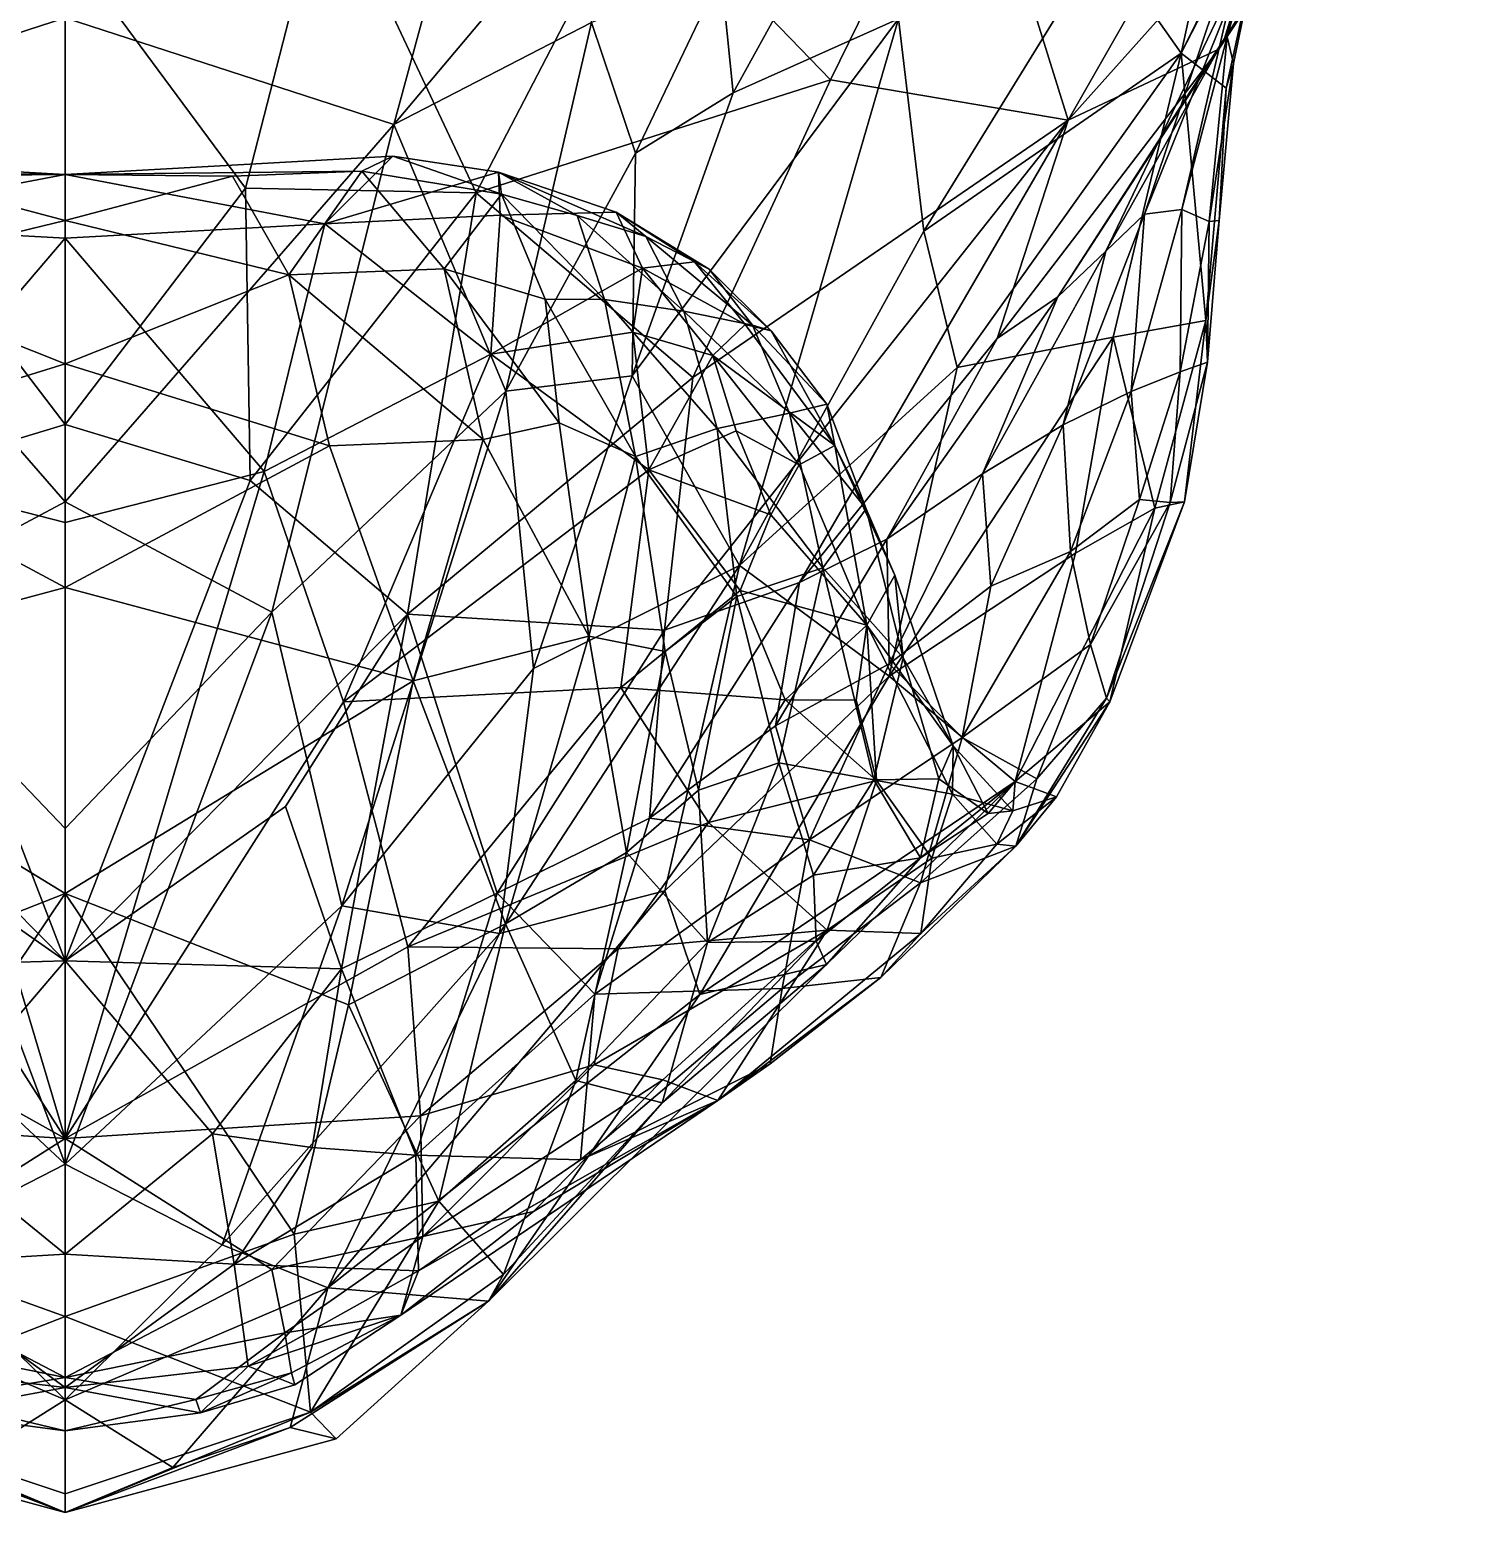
# Model space of a CAD drawing. Extents: x -0.0134 to 0.0134, y -0.0208 to 0.0481.
# Drawn here: x -0.000081 to 0.003216, y -0.020811 to -0.017403 of the extents above; entities that cross this region are included whole.
import ezdxf

# ---------------------------------------------------------------- set-up
doc = ezdxf.new("R2010")
doc.units = 0
doc.layers.add('GOLDFISH$LWO', color=1, linetype='CONTINUOUS')

msp = doc.modelspace()

# ---------------------------------------------------------------- linework, layer by layer
at = {"layer": 'GOLDFISH$LWO'}
for points in [[(0.002807, -0.0163508, 0.0009624), (0.0025653, -0.0174572, 0.0004306), (0.0032159, -0.0161401, -0.0002852)], [(0.0032159, -0.0161401, -0.0002852), (0.0025653, -0.0174572, 0.0004306), (0.0027744, -0.0170515, -0.0003321)], [(0.002807, -0.0163508, 0.0009624), (0.0023845, -0.0171998, 0.0013777), (0.0025653, -0.0174572, 0.0004306)], [(0.0028535, -0.0166521, -0.0031301), (0.0023053, -0.0176112, -0.0024529), (0.0020759, -0.0168741, -0.0034438)], [(0.0028535, -0.0166521, -0.0031301), (0.0030676, -0.0167588, -0.0025026), (0.0023053, -0.0176112, -0.0024529)], [(-0.0010128, -0.0166719, 0.0046871), (-0.0007559, -0.0176217, 0.0041325), (0, -0.0173766, 0.0045446)], [(0.0007559, -0.0176217, 0.0041325), (0.0010128, -0.0166719, 0.0046871), (0, -0.0173766, 0.0045446)], [(0.0012156, -0.0170749, 0.0043389), (0.0010128, -0.0166719, 0.0046871), (0.0007559, -0.0176217, 0.0041325)], [(0.0026518, -0.0174486, -0.0021624), (0.0023053, -0.0176112, -0.0024529), (0.0030676, -0.0167588, -0.0025026)], [(0.0030676, -0.0167588, -0.0025026), (0.0030117, -0.0169036, -0.0020481), (0.0026518, -0.0174486, -0.0021624)], [(0.0020759, -0.0168741, -0.0034438), (0.0017594, -0.0175184, -0.0029381), (0.0013174, -0.0170611, -0.0036249)], [(0.0020759, -0.0168741, -0.0034438), (0.0023053, -0.0176112, -0.0024529), (0.0017594, -0.0175184, -0.0029381)], [(0.0026647, -0.0174234, -0.00185), (0.0026518, -0.0174486, -0.0021624), (0.0030117, -0.0169036, -0.0020481)], [(0.0030117, -0.0169036, -0.0020481), (0.0027336, -0.0171996, -0.0015797), (0.0026647, -0.0174234, -0.00185)], [(0.0015353, -0.0175488, 0.0034166), (0.0018603, -0.0169594, 0.0036983), (0.0015075, -0.0172754, 0.0038462)], [(0.0018603, -0.0169594, 0.0036983), (0.0015353, -0.0175488, 0.0034166), (0.0019152, -0.0173788, 0.0026009)], [(0.0027475, -0.0170343, -0.0010479), (0.0024808, -0.0178277, -0.0013298), (0.0027336, -0.0171996, -0.0015797)], [(0.0027475, -0.0170343, -0.0010479), (0.0025668, -0.0178169, -0.0010481), (0.0024808, -0.0178277, -0.0013298)], [(0.002671, -0.0174199, -0.0006968), (0.0025668, -0.0178169, -0.0010481), (0.0027475, -0.0170343, -0.0010479)], [(0.0027744, -0.0170515, -0.0003321), (0.002671, -0.0174199, -0.0006968), (0.0027475, -0.0170343, -0.0010479)], [(0, -0.0172071, -0.0038221), (-0.0004147, -0.0177678, -0.0031751), (-0.0006, -0.0170451, -0.0038955)], [(0.0004147, -0.0177678, -0.0031751), (0, -0.0172071, -0.0038221), (0.0006, -0.0170451, -0.0038955)], [(0.0006, -0.0170451, -0.0038955), (0.0009445, -0.0177782, -0.0029559), (0.0004147, -0.0177678, -0.0031751)], [(0.0013174, -0.0170611, -0.0036249), (0.0009445, -0.0177782, -0.0029559), (0.0006, -0.0170451, -0.0038955)], [(0.0013174, -0.0170611, -0.0036249), (0.0017594, -0.0175184, -0.0029381), (0.0009445, -0.0177782, -0.0029559)], [(0.0025653, -0.0174572, 0.0004306), (0.0026684, -0.0175376, -0.0000951), (0.0027744, -0.0170515, -0.0003321)], [(0.0027744, -0.0170515, -0.0003321), (0.0026684, -0.0175376, -0.0000951), (0.0026856, -0.0174809, -0.0003716)], [(0.0027744, -0.0170515, -0.0003321), (0.0026856, -0.0174809, -0.0003716), (0.002671, -0.0174199, -0.0006968)], [(0.0012102, -0.017387, 0.0040014), (0.0012156, -0.0170749, 0.0043389), (0.0007559, -0.0176217, 0.0041325)], [(-0.0004147, -0.0177678, -0.0031751), (0, -0.0172071, -0.0038221), (0, -0.0183112, -0.0026801)], [(0, -0.0172071, -0.0038221), (0.0004147, -0.0177678, -0.0031751), (0, -0.0183112, -0.0026801)], [(0.0019737, -0.0178663, 0.00154), (0.0023845, -0.0171998, 0.0013777), (0.0019152, -0.0173788, 0.0026009)], [(0.0025653, -0.0174572, 0.0004306), (0.0023845, -0.0171998, 0.0013777), (0.0019737, -0.0178663, 0.00154)], [(0.0027336, -0.0171996, -0.0015797), (0.0024808, -0.0178277, -0.0013298), (0.0023922, -0.0179125, -0.0015546)], [(0.0027336, -0.0171996, -0.0015797), (0.0023922, -0.0179125, -0.0015546), (0.0026647, -0.0174234, -0.00185)], [(0.0015075, -0.0172754, 0.0038462), (0.0012102, -0.017387, 0.0040014), (0.001311, -0.0176873, 0.0036359)], [(0.0015353, -0.0175488, 0.0034166), (0.0015075, -0.0172754, 0.0038462), (0.001311, -0.0176873, 0.0036359)], [(-0.0007559, -0.0176217, 0.0041325), (0, -0.0184889, 0.00384), (0, -0.0173766, 0.0045446)], [(0, -0.0184889, 0.00384), (0.0007559, -0.0176217, 0.0041325), (0, -0.0173766, 0.0045446)], [(0.0012102, -0.017387, 0.0040014), (0.0007559, -0.0176217, 0.0041325), (0.0010126, -0.0182343, 0.0035109)], [(0.0010126, -0.0182343, 0.0035109), (0.001311, -0.0176873, 0.0036359), (0.0012102, -0.017387, 0.0040014)], [(0.0019152, -0.0173788, 0.0026009), (0.0015353, -0.0175488, 0.0034166), (0.001303, -0.0181988, 0.0029516)], [(0.0015497, -0.0186353, 0.0019036), (0.0019152, -0.0173788, 0.0026009), (0.001303, -0.0181988, 0.0029516)], [(0.0019737, -0.0178663, 0.00154), (0.0019152, -0.0173788, 0.0026009), (0.0015497, -0.0186353, 0.0019036)], [(0.0026647, -0.0174234, -0.00185), (0.0023922, -0.0179125, -0.0015546), (0.0022816, -0.0180172, -0.0017278)], [(0.0026647, -0.0174234, -0.00185), (0.0022816, -0.0180172, -0.0017278), (0.0026518, -0.0174486, -0.0021624)], [(0.002671, -0.0174199, -0.0006968), (0.0026296, -0.017844, -0.0007371), (0.0025668, -0.0178169, -0.0010481)], [(0.0026856, -0.0174809, -0.0003716), (0.0026296, -0.017844, -0.0007371), (0.002671, -0.0174199, -0.0006968)], [(0.0020499, -0.0181797, 0.0010619), (0.0025653, -0.0174572, 0.0004306), (0.0019737, -0.0178663, 0.00154)], [(0.0024085, -0.0181105, 0.0002666), (0.0025653, -0.0174572, 0.0004306), (0.0020499, -0.0181797, 0.0010619)], [(0.0026518, -0.0174486, -0.0021624), (0.0022816, -0.0180172, -0.0017278), (0.0021424, -0.0181135, -0.0018687)], [(0.0026518, -0.0174486, -0.0021624), (0.0021424, -0.0181135, -0.0018687), (0.0023053, -0.0176112, -0.0024529)], [(0.0026214, -0.0180717, -0.0003647), (0.0025653, -0.0174572, 0.0004306), (0.0024085, -0.0181105, 0.0002666)], [(0.0025653, -0.0174572, 0.0004306), (0.0026214, -0.0180717, -0.0003647), (0.0026684, -0.0175376, -0.0000951)], [(0.0026856, -0.0174809, -0.0003716), (0.0026524, -0.0178424, -0.0004414), (0.0026296, -0.017844, -0.0007371)], [(0.0026684, -0.0175376, -0.0000951), (0.0026524, -0.0178424, -0.0004414), (0.0026856, -0.0174809, -0.0003716)], [(0.0017594, -0.0175184, -0.0029381), (0.0014431, -0.0182028, -0.0023151), (0.0009445, -0.0177782, -0.0029559)], [(0.001303, -0.0181988, 0.0029516), (0.0015353, -0.0175488, 0.0034166), (0.001311, -0.0176873, 0.0036359)], [(0.0017594, -0.0175184, -0.0029381), (0.0023053, -0.0176112, -0.0024529), (0.0014431, -0.0182028, -0.0023151)], [(0.0026684, -0.0175376, -0.0000951), (0.0026214, -0.0180717, -0.0003647), (0.0026524, -0.0178424, -0.0004414)], [(0.0023053, -0.0176112, -0.0024529), (0.0013774, -0.0187837, -0.0016398), (0.0014431, -0.0182028, -0.0023151)], [(0.0023053, -0.0176112, -0.0024529), (0.0016878, -0.0186737, -0.0015678), (0.0013774, -0.0187837, -0.0016398)], [(0.0021424, -0.0181135, -0.0018687), (0.0016878, -0.0186737, -0.0015678), (0.0023053, -0.0176112, -0.0024529)], [(-0.0007559, -0.0176217, 0.0041325), (-0.0004753, -0.0187419, 0.0034899), (0, -0.0184889, 0.00384)], [(0.0004753, -0.0187419, 0.0034899), (0.0007559, -0.0176217, 0.0041325), (0, -0.0184889, 0.00384)], [(0.0010126, -0.0182343, 0.0035109), (0.0007559, -0.0176217, 0.0041325), (0.0004753, -0.0187419, 0.0034899)], [(-0.0006817, -0.0177284, 0.0000867), (-0.0007529, -0.0176939, -0.0003979), (0, -0.0177361, -0.0003728)], [(-0.0007529, -0.0176939, -0.0003979), (-0.0005971, -0.0178496, -0.0007515), (0, -0.0177361, -0.0003728)], [(0.0007529, -0.0176939, -0.0003979), (0.0006817, -0.0177284, 0.0000867), (0, -0.0177361, -0.0003728)], [(0.0005971, -0.0178496, -0.0007515), (0.0007529, -0.0176939, -0.0003979), (0, -0.0177361, -0.0003728)], [(0.0005971, -0.0178496, -0.0007515), (0.000996, -0.0177307, -0.0004476), (0.0007529, -0.0176939, -0.0003979)], [(0.0010029, -0.0177817, 0.000094), (0.0006817, -0.0177284, 0.0000867), (0.0007529, -0.0176939, -0.0003979)], [(0.0007529, -0.0176939, -0.0003979), (0.000996, -0.0177307, -0.0004476), (0.0010029, -0.0177817, 0.000094)], [(0.001303, -0.0181988, 0.0029516), (0.001311, -0.0176873, 0.0036359), (0.0010126, -0.0182343, 0.0035109)], [(-0.0006817, -0.0177284, 0.0000867), (0, -0.0177361, -0.0003728), (-0.0003845, -0.0177405, 0.000126)], [(0, -0.0177361, -0.0003728), (-0.0005971, -0.0178496, -0.0007515), (0, -0.0178823, -0.0007344)], [(-0.0005143, -0.017967, 0.0006266), (-0.0003845, -0.0177405, 0.000126), (0, -0.0178423, 0.0001904)], [(-0.0003845, -0.0177405, 0.000126), (0, -0.0177361, -0.0003728), (0, -0.0178423, 0.0001904)], [(0, -0.0177361, -0.0003728), (0.0006817, -0.0177284, 0.0000867), (0.0003845, -0.0177405, 0.000126)], [(0, -0.0177361, -0.0003728), (0.0003845, -0.0177405, 0.000126), (0, -0.0178423, 0.0001904)], [(0.0005971, -0.0178496, -0.0007515), (0, -0.0177361, -0.0003728), (0, -0.0178823, -0.0007344)], [(0.0003845, -0.0177405, 0.000126), (0.0005143, -0.017967, 0.0006266), (0, -0.0178423, 0.0001904)], [(0.0006817, -0.0177284, 0.0000867), (0.0005143, -0.017967, 0.0006266), (0.0003845, -0.0177405, 0.000126)], [(0.0006817, -0.0177284, 0.0000867), (0.000871, -0.0179535, 0.0005998), (0.0005143, -0.017967, 0.0006266)], [(0.0009999, -0.0178296, -0.0007917), (0.000996, -0.0177307, -0.0004476), (0.0005971, -0.0178496, -0.0007515)], [(0.0006817, -0.0177284, 0.0000867), (0.0010029, -0.0177817, 0.000094), (0.000871, -0.0179535, 0.0005998)], [(0.000996, -0.0177307, -0.0004476), (0.0011766, -0.0178304, 0.0000279), (0.0010029, -0.0177817, 0.000094)], [(0.0012668, -0.0178232, -0.0005766), (0.0013349, -0.0178792, -0.0001985), (0.000996, -0.0177307, -0.0004476)], [(0.000996, -0.0177307, -0.0004476), (0.0013349, -0.0178792, -0.0001985), (0.0011766, -0.0178304, 0.0000279)], [(0.0009999, -0.0178296, -0.0007917), (0.0012668, -0.0178232, -0.0005766), (0.000996, -0.0177307, -0.0004476)], [(0, -0.0183112, -0.0026801), (-0.0004251, -0.0184399, -0.0025059), (-0.0004147, -0.0177678, -0.0031751)], [(0.0004251, -0.0184399, -0.0025059), (0, -0.0183112, -0.0026801), (0.0004147, -0.0177678, -0.0031751)], [(0.0004147, -0.0177678, -0.0031751), (0.0009445, -0.0177782, -0.0029559), (0.0004251, -0.0184399, -0.0025059)], [(0.0007873, -0.0187469, -0.0020396), (0.0004251, -0.0184399, -0.0025059), (0.0009445, -0.0177782, -0.0029559)], [(0.0009445, -0.0177782, -0.0029559), (0.0014431, -0.0182028, -0.0023151), (0.0007873, -0.0187469, -0.0020396)], [(0.0011036, -0.0180226, 0.000611), (0.000871, -0.0179535, 0.0005998), (0.0010029, -0.0177817, 0.000094)], [(0.0011766, -0.0178304, 0.0000279), (0.0012395, -0.0180235, 0.000461), (0.0010029, -0.0177817, 0.000094)], [(0.0010029, -0.0177817, 0.000094), (0.0012395, -0.0180235, 0.000461), (0.0011036, -0.0180226, 0.000611)], [(0.0025668, -0.0178169, -0.0010481), (0.0025627, -0.0181898, -0.0010658), (0.0024501, -0.0182351, -0.0012946)], [(0.0025668, -0.0178169, -0.0010481), (0.0024501, -0.0182351, -0.0012946), (0.0024808, -0.0178277, -0.0013298)], [(0.0026296, -0.017844, -0.0007371), (0.0025627, -0.0181898, -0.0010658), (0.0025668, -0.0178169, -0.0010481)], [(-0.0005971, -0.0178496, -0.0007515), (-0.0004578, -0.0184191, -0.0006861), (0, -0.0178823, -0.0007344)], [(-0.0005143, -0.017967, 0.0006266), (0, -0.0178423, 0.0001904), (0, -0.0181711, 0.0007752)], [(0, -0.0178423, 0.0001904), (0.0005143, -0.017967, 0.0006266), (0, -0.0181711, 0.0007752)], [(0.0004578, -0.0184191, -0.0006861), (0.0005971, -0.0178496, -0.0007515), (0, -0.0178823, -0.0007344)], [(0.0004578, -0.0184191, -0.0006861), (0.0009785, -0.0181496, -0.0008202), (0.0005971, -0.0178496, -0.0007515)], [(0.0009999, -0.0178296, -0.0007917), (0.0005971, -0.0178496, -0.0007515), (0.0009785, -0.0181496, -0.0008202)], [(0.0009785, -0.0181496, -0.0008202), (0.0013272, -0.0179515, -0.000814), (0.0009999, -0.0178296, -0.0007917)], [(0.0013272, -0.0179515, -0.000814), (0.0012668, -0.0178232, -0.0005766), (0.0009999, -0.0178296, -0.0007917)], [(0.0013349, -0.0178792, -0.0001985), (0.0014222, -0.0180501, 0.0001807), (0.0011766, -0.0178304, 0.0000279)], [(0.0011766, -0.0178304, 0.0000279), (0.0014222, -0.0180501, 0.0001807), (0.0012395, -0.0180235, 0.000461)], [(0.0014469, -0.0179369, -0.0006678), (0.0014805, -0.017954, -0.0004362), (0.0012668, -0.0178232, -0.0005766)], [(0.0012668, -0.0178232, -0.0005766), (0.0014805, -0.017954, -0.0004362), (0.0013349, -0.0178792, -0.0001985)], [(0.0014469, -0.0179369, -0.0006678), (0.0012668, -0.0178232, -0.0005766), (0.0013272, -0.0179515, -0.000814)], [(0.0024808, -0.0178277, -0.0013298), (0.0022941, -0.0183117, -0.0014609), (0.0023922, -0.0179125, -0.0015546)], [(0.0024808, -0.0178277, -0.0013298), (0.0024501, -0.0182351, -0.0012946), (0.0022941, -0.0183117, -0.0014609)], [(0.0026296, -0.017844, -0.0007371), (0.0026255, -0.0181677, -0.0007856), (0.0025627, -0.0181898, -0.0010658)], [(0.0026524, -0.0178424, -0.0004414), (0.0026214, -0.0180717, -0.0003647), (0.0026255, -0.0181677, -0.0007856)], [(0.0026524, -0.0178424, -0.0004414), (0.0026255, -0.0181677, -0.0007856), (0.0026296, -0.017844, -0.0007371)], [(0, -0.0178823, -0.0007344), (-0.0004578, -0.0184191, -0.0006861), (0, -0.0185358, -0.0005986)], [(0.0004578, -0.0184191, -0.0006861), (0, -0.0178823, -0.0007344), (0, -0.0185358, -0.0005986)], [(0.0014805, -0.017954, -0.0004362), (0.0015796, -0.0180829, -0.0002139), (0.0013349, -0.0178792, -0.0001985)], [(0.0013349, -0.0178792, -0.0001985), (0.0015796, -0.0180829, -0.0002139), (0.0014222, -0.0180501, 0.0001807)], [(0.0020499, -0.0181797, 0.0010619), (0.0019737, -0.0178663, 0.00154), (0.0015497, -0.0186353, 0.0019036)], [(0.0023922, -0.0179125, -0.0015546), (0.0022941, -0.0183117, -0.0014609), (0.0021085, -0.0184243, -0.0015404)], [(0.0023922, -0.0179125, -0.0015546), (0.0021085, -0.0184243, -0.0015404), (0.0022816, -0.0180172, -0.0017278)], [(0.000871, -0.0179535, 0.0005998), (0.0009606, -0.0183452, 0.0009696), (0.0005143, -0.017967, 0.0006266)], [(0.0011036, -0.0180226, 0.000611), (0.0011355, -0.0183069, 0.0008967), (0.000871, -0.0179535, 0.0005998)], [(0.000871, -0.0179535, 0.0005998), (0.0011355, -0.0183069, 0.0008967), (0.0009606, -0.0183452, 0.0009696)], [(0.0013052, -0.0180987, -0.0008497), (0.0013272, -0.0179515, -0.000814), (0.0009785, -0.0181496, -0.0008202)], [(0.001489, -0.0181523, -0.0008291), (0.0013272, -0.0179515, -0.000814), (0.0013052, -0.0180987, -0.0008497)], [(0.0013272, -0.0179515, -0.000814), (0.0015628, -0.0180813, -0.0007849), (0.0014469, -0.0179369, -0.0006678)], [(0.001489, -0.0181523, -0.0008291), (0.0015628, -0.0180813, -0.0007849), (0.0013272, -0.0179515, -0.000814)], [(0.0015628, -0.0180813, -0.0007849), (0.0016231, -0.0180956, -0.0006126), (0.0014469, -0.0179369, -0.0006678)], [(0.0014469, -0.0179369, -0.0006678), (0.0016231, -0.0180956, -0.0006126), (0.0014805, -0.017954, -0.0004362)], [(0.0014805, -0.017954, -0.0004362), (0.0016231, -0.0180956, -0.0006126), (0.0015796, -0.0180829, -0.0002139)], [(-0.000608, -0.0183597, 0.0010361), (-0.0005143, -0.017967, 0.0006266), (0, -0.0181711, 0.0007752)], [(0.0005143, -0.017967, 0.0006266), (0.000608, -0.0183597, 0.0010361), (0, -0.0181711, 0.0007752)], [(0.0005143, -0.017967, 0.0006266), (0.0009606, -0.0183452, 0.0009696), (0.000608, -0.0183597, 0.0010361)], [(0.0012395, -0.0180235, 0.000461), (0.0013112, -0.0183847, 0.0007865), (0.0011036, -0.0180226, 0.000611)], [(0.0011036, -0.0180226, 0.000611), (0.0013112, -0.0183847, 0.0007865), (0.0011355, -0.0183069, 0.0008967)], [(0.0014222, -0.0180501, 0.0001807), (0.0014987, -0.01832, 0.000425), (0.0012395, -0.0180235, 0.000461)], [(0.0012395, -0.0180235, 0.000461), (0.0014987, -0.01832, 0.000425), (0.0013112, -0.0183847, 0.0007865)], [(0.0022816, -0.0180172, -0.0017278), (0.0021085, -0.0184243, -0.0015404), (0.0018884, -0.0185745, -0.001544)], [(0.0022816, -0.0180172, -0.0017278), (0.0018884, -0.0185745, -0.001544), (0.0021424, -0.0181135, -0.0018687)], [(0.0015796, -0.0180829, -0.0002139), (0.0016649, -0.0182849, -0.0000434), (0.0014222, -0.0180501, 0.0001807)], [(0.0014222, -0.0180501, 0.0001807), (0.0016649, -0.0182849, -0.0000434), (0.0014987, -0.01832, 0.000425)], [(0.0017694, -0.0183588, -0.0007429), (0.0015628, -0.0180813, -0.0007849), (0.001489, -0.0181523, -0.0008291)], [(0.0015628, -0.0180813, -0.0007849), (0.0017694, -0.0183588, -0.0007429), (0.0016231, -0.0180956, -0.0006126)], [(0.0016231, -0.0180956, -0.0006126), (0.0017506, -0.0182643, -0.0004632), (0.0015796, -0.0180829, -0.0002139)], [(0.0015796, -0.0180829, -0.0002139), (0.0017506, -0.0182643, -0.0004632), (0.0016649, -0.0182849, -0.0000434)], [(0.0025048, -0.018503, -0.0003789), (0.0026214, -0.0180717, -0.0003647), (0.0024085, -0.0181105, 0.0002666)], [(0.0025726, -0.018489, -0.0007301), (0.0026214, -0.0180717, -0.0003647), (0.0025048, -0.018503, -0.0003789)], [(0.0026214, -0.0180717, -0.0003647), (0.0025726, -0.018489, -0.0007301), (0.0026255, -0.0181677, -0.0007856)], [(0.0013418, -0.0184153, -0.0007086), (0.0013052, -0.0180987, -0.0008497), (0.0009785, -0.0181496, -0.0008202)], [(0.0013418, -0.0184153, -0.0007086), (0.001489, -0.0181523, -0.0008291), (0.0013052, -0.0180987, -0.0008497)], [(0.0016231, -0.0180956, -0.0006126), (0.0017694, -0.0183588, -0.0007429), (0.0017506, -0.0182643, -0.0004632)], [(0.0021424, -0.0181135, -0.0018687), (0.0018884, -0.0185745, -0.001544), (0.0016878, -0.0186737, -0.0015678)], [(0.0023226, -0.0186065, 0.0000212), (0.0024085, -0.0181105, 0.0002666), (0.0018941, -0.0188891, 0.0007543)], [(0.0018941, -0.0188891, 0.0007543), (0.0024085, -0.0181105, 0.0002666), (0.0020499, -0.0181797, 0.0010619)], [(0.0025048, -0.018503, -0.0003789), (0.0024085, -0.0181105, 0.0002666), (0.0023226, -0.0186065, 0.0000212)], [(0.0009785, -0.0181496, -0.0008202), (0.0004578, -0.0184191, -0.0006861), (0.0006401, -0.0189481, -0.0004198)], [(0.0006401, -0.0189481, -0.0004198), (0.0013418, -0.0184153, -0.0007086), (0.0009785, -0.0181496, -0.0008202)], [(0.0015421, -0.0183254, -0.0007822), (0.001489, -0.0181523, -0.0008291), (0.0013418, -0.0184153, -0.0007086)], [(0.0016872, -0.0184038, -0.0007932), (0.0017694, -0.0183588, -0.0007429), (0.001489, -0.0181523, -0.0008291)], [(0.0016872, -0.0184038, -0.0007932), (0.001489, -0.0181523, -0.0008291), (0.0015421, -0.0183254, -0.0007822)], [(-0.000608, -0.0183597, 0.0010361), (0, -0.0181711, 0.0007752), (0, -0.0186852, 0.0011986)], [(0, -0.0181711, 0.0007752), (0.000608, -0.0183597, 0.0010361), (0, -0.0186852, 0.0011986)], [(0.0018941, -0.0188891, 0.0007543), (0.0020499, -0.0181797, 0.0010619), (0.0015497, -0.0186353, 0.0019036)], [(0.0025627, -0.0181898, -0.0010658), (0.002469, -0.0184835, -0.001218), (0.0024501, -0.0182351, -0.0012946)], [(0.0025627, -0.0181898, -0.0010658), (0.00254, -0.0184903, -0.0010034), (0.002469, -0.0184835, -0.001218)], [(0.0026255, -0.0181677, -0.0007856), (0.0025726, -0.018489, -0.0007301), (0.00254, -0.0184903, -0.0010034)], [(0.0026255, -0.0181677, -0.0007856), (0.00254, -0.0184903, -0.0010034), (0.0025627, -0.0181898, -0.0010658)], [(0.0014431, -0.0182028, -0.0023151), (0.0013774, -0.0187837, -0.0016398), (0.0007873, -0.0187469, -0.0020396)], [(0.001303, -0.0181988, 0.0029516), (0.0010126, -0.0182343, 0.0035109), (0.0010769, -0.0188713, 0.0027177)], [(0.0010769, -0.0188713, 0.0027177), (0.0015497, -0.0186353, 0.0019036), (0.001303, -0.0181988, 0.0029516)], [(0.0010126, -0.0182343, 0.0035109), (0.0004753, -0.0187419, 0.0034899), (0.000636, -0.0194173, 0.002703)], [(0.000636, -0.0194173, 0.002703), (0.0010769, -0.0188713, 0.0027177), (0.0010126, -0.0182343, 0.0035109)], [(0.0017506, -0.0182643, -0.0004632), (0.0018413, -0.0185044, -0.0004456), (0.0016649, -0.0182849, -0.0000434)], [(0.0017506, -0.0182643, -0.0004632), (0.0017694, -0.0183588, -0.0007429), (0.0018413, -0.0185044, -0.0004456)], [(0.0024501, -0.0182351, -0.0012946), (0.0023109, -0.0186031, -0.0013669), (0.0022941, -0.0183117, -0.0014609)], [(0.0024501, -0.0182351, -0.0012946), (0.002469, -0.0184835, -0.001218), (0.0023109, -0.0186031, -0.0013669)], [(0.0016649, -0.0182849, -0.0000434), (0.0017417, -0.0186403, 0.0000033), (0.0014987, -0.01832, 0.000425)], [(0.0016649, -0.0182849, -0.0000434), (0.0018413, -0.0185044, -0.0004456), (0.0017417, -0.0186403, 0.0000033)], [(-0.0004251, -0.0184399, -0.0025059), (0, -0.0183112, -0.0026801), (0, -0.0195433, -0.0014718)], [(0, -0.0183112, -0.0026801), (0.0004251, -0.0184399, -0.0025059), (0, -0.0195433, -0.0014718)], [(0.0009606, -0.0183452, 0.0009696), (0.0011355, -0.0183069, 0.0008967), (0.001204, -0.0187976, 0.0009516)], [(0.0011355, -0.0183069, 0.0008967), (0.0013112, -0.0183847, 0.0007865), (0.001204, -0.0187976, 0.0009516)], [(0.0014987, -0.01832, 0.000425), (0.0015442, -0.018706, 0.0005018), (0.0013112, -0.0183847, 0.0007865)], [(0.0015421, -0.0183254, -0.0007822), (0.0013418, -0.0184153, -0.0007086), (0.0016218, -0.0185184, -0.000719)], [(0.0014987, -0.01832, 0.000425), (0.0017417, -0.0186403, 0.0000033), (0.0015442, -0.018706, 0.0005018)], [(0.0016218, -0.0185184, -0.000719), (0.0016872, -0.0184038, -0.0007932), (0.0015421, -0.0183254, -0.0007822)], [(0.0022941, -0.0183117, -0.0014609), (0.0021273, -0.0186823, -0.0014708), (0.0021085, -0.0184243, -0.0015404)], [(0.0022941, -0.0183117, -0.0014609), (0.0023109, -0.0186031, -0.0013669), (0.0021273, -0.0186823, -0.0014708)], [(-0.0007997, -0.0188999, 0.0010994), (-0.000608, -0.0183597, 0.0010361), (0, -0.0186852, 0.0011986)], [(0.000608, -0.0183597, 0.0010361), (0.0007997, -0.0188999, 0.0010994), (0, -0.0186852, 0.0011986)], [(0.0009606, -0.0183452, 0.0009696), (0.0007997, -0.0188999, 0.0010994), (0.000608, -0.0183597, 0.0010361)], [(0.001204, -0.0187976, 0.0009516), (0.0007997, -0.0188999, 0.0010994), (0.0009606, -0.0183452, 0.0009696)], [(0.0018426, -0.0187721, -0.0007121), (0.0017694, -0.0183588, -0.0007429), (0.0016872, -0.0184038, -0.0007932)], [(0.0019069, -0.0186571, -0.0006801), (0.0018413, -0.0185044, -0.0004456), (0.0017694, -0.0183588, -0.0007429)], [(0.0017694, -0.0183588, -0.0007429), (0.0018426, -0.0187721, -0.0007121), (0.0019069, -0.0186571, -0.0006801)], [(0.0013791, -0.0188329, 0.0007954), (0.001204, -0.0187976, 0.0009516), (0.0013112, -0.0183847, 0.0007865)], [(0.0013112, -0.0183847, 0.0007865), (0.0015442, -0.018706, 0.0005018), (0.0013791, -0.0188329, 0.0007954)], [(-0.0004578, -0.0184191, -0.0006861), (-0.0006401, -0.0189481, -0.0004198), (0, -0.0199517, 0.0001165)], [(-0.0004578, -0.0184191, -0.0006861), (0, -0.0199517, 0.0001165), (0, -0.0185358, -0.0005986)], [(0.0006401, -0.0189481, -0.0004198), (0.0004578, -0.0184191, -0.0006861), (0, -0.0199517, 0.0001165)], [(0, -0.0199517, 0.0001165), (0.0004578, -0.0184191, -0.0006861), (0, -0.0185358, -0.0005986)], [(0.0013418, -0.0184153, -0.0007086), (0.0006401, -0.0189481, -0.0004198), (0.001277, -0.0189157, -0.0004152)], [(0.001277, -0.0189157, -0.0004152), (0.0015513, -0.0186921, -0.0005885), (0.0013418, -0.0184153, -0.0007086)], [(0.0015513, -0.0186921, -0.0005885), (0.0016218, -0.0185184, -0.000719), (0.0013418, -0.0184153, -0.0007086)], [(0.0016872, -0.0184038, -0.0007932), (0.0016218, -0.0185184, -0.000719), (0.0018426, -0.0187721, -0.0007121)], [(0.0021085, -0.0184243, -0.0015404), (0.0018942, -0.0188607, -0.0014444), (0.0018884, -0.0185745, -0.001544)], [(0.0021085, -0.0184243, -0.0015404), (0.0021273, -0.0186823, -0.0014708), (0.0018942, -0.0188607, -0.0014444)], [(-0.0007873, -0.0187469, -0.0020396), (-0.0004251, -0.0184399, -0.0025059), (0, -0.0195433, -0.0014718)], [(0.0004251, -0.0184399, -0.0025059), (0.0007873, -0.0187469, -0.0020396), (0, -0.0195433, -0.0014718)], [(0, -0.0184889, 0.00384), (-0.0004753, -0.0187419, 0.0034899), (0, -0.0192396, 0.0033218)], [(0.0004753, -0.0187419, 0.0034899), (0, -0.0184889, 0.00384), (0, -0.0192396, 0.0033218)], [(0.002469, -0.0184835, -0.001218), (0.0023568, -0.0188168, -0.0011506), (0.0023109, -0.0186031, -0.0013669)], [(0.002469, -0.0184835, -0.001218), (0.00254, -0.0184903, -0.0010034), (0.0023568, -0.0188168, -0.0011506)], [(0.00254, -0.0184903, -0.0010034), (0.0023937, -0.0189395, -0.0008909), (0.0023568, -0.0188168, -0.0011506)], [(0.0024012, -0.018948, -0.0006855), (0.0023937, -0.0189395, -0.0008909), (0.0025726, -0.018489, -0.0007301)], [(0.00254, -0.0184903, -0.0010034), (0.0025726, -0.018489, -0.0007301), (0.0023937, -0.0189395, -0.0008909)], [(0.0025726, -0.018489, -0.0007301), (0.0025048, -0.018503, -0.0003789), (0.0024012, -0.018948, -0.0006855)], [(0.0016218, -0.0185184, -0.000719), (0.0015513, -0.0186921, -0.0005885), (0.0018426, -0.0187721, -0.0007121)], [(0.0018413, -0.0185044, -0.0004456), (0.0019264, -0.0188469, -0.0004402), (0.0017417, -0.0186403, 0.0000033)], [(0.0018413, -0.0185044, -0.0004456), (0.0019069, -0.0186571, -0.0006801), (0.0019264, -0.0188469, -0.0004402)], [(0.0021834, -0.0191316, -0.0003013), (0.0024012, -0.018948, -0.0006855), (0.0025048, -0.018503, -0.0003789)], [(0.0025048, -0.018503, -0.0003789), (0.0023226, -0.0186065, 0.0000212), (0.0021834, -0.0191316, -0.0003013)], [(0.0018884, -0.0185745, -0.001544), (0.0018942, -0.0188607, -0.0014444), (0.001633, -0.0190033, -0.0013551)], [(0.0018884, -0.0185745, -0.001544), (0.001633, -0.0190033, -0.0013551), (0.0016878, -0.0186737, -0.0015678)], [(0.0023109, -0.0186031, -0.0013669), (0.0023568, -0.0188168, -0.0011506), (0.002062, -0.0190299, -0.0012954)], [(0.0023109, -0.0186031, -0.0013669), (0.002062, -0.0190299, -0.0012954), (0.0021273, -0.0186823, -0.0014708)], [(0.0013781, -0.0193824, 0.0013187), (0.0015497, -0.0186353, 0.0019036), (0.0009982, -0.0194808, 0.0019656)], [(0.0009982, -0.0194808, 0.0019656), (0.0015497, -0.0186353, 0.0019036), (0.0010769, -0.0188713, 0.0027177)], [(0.0018941, -0.0188891, 0.0007543), (0.0015497, -0.0186353, 0.0019036), (0.0013781, -0.0193824, 0.0013187)], [(0.0023226, -0.0186065, 0.0000212), (0.0018941, -0.0188891, 0.0007543), (0.0021834, -0.0191316, -0.0003013)], [(0.0015442, -0.018706, 0.0005018), (0.0017417, -0.0186403, 0.0000033), (0.0016402, -0.0190883, 0.0002539)], [(0.0018589, -0.0191279, -0.0001712), (0.0016402, -0.0190883, 0.0002539), (0.0017417, -0.0186403, 0.0000033)], [(0.0017417, -0.0186403, 0.0000033), (0.0019264, -0.0188469, -0.0004402), (0.0018589, -0.0191279, -0.0001712)], [(0.0019069, -0.0186571, -0.0006801), (0.0018426, -0.0187721, -0.0007121), (0.0020408, -0.0190494, -0.000605)], [(0.0020408, -0.0190494, -0.000605), (0.0019264, -0.0188469, -0.0004402), (0.0019069, -0.0186571, -0.0006801)], [(-0.0007997, -0.0188999, 0.0010994), (0, -0.0186852, 0.0011986), (0, -0.019389, 0.001233)], [(0, -0.0186852, 0.0011986), (0.0007997, -0.0188999, 0.0010994), (0, -0.019389, 0.001233)], [(0.0015513, -0.0186921, -0.0005885), (0.001277, -0.0189157, -0.0004152), (0.0016546, -0.018944, -0.000518)], [(0.0016878, -0.0186737, -0.0015678), (0.001633, -0.0190033, -0.0013551), (0.0013433, -0.0192159, -0.0012064)], [(0.0016878, -0.0186737, -0.0015678), (0.0013433, -0.0192159, -0.0012064), (0.0013774, -0.0187837, -0.0016398)], [(0.0013791, -0.0188329, 0.0007954), (0.0015442, -0.018706, 0.0005018), (0.001456, -0.0191515, 0.000575)], [(0.0016402, -0.0190883, 0.0002539), (0.001456, -0.0191515, 0.000575), (0.0015442, -0.018706, 0.0005018)], [(0.0016546, -0.018944, -0.000518), (0.0018426, -0.0187721, -0.0007121), (0.0015513, -0.0186921, -0.0005885)], [(0.0021273, -0.0186823, -0.0014708), (0.002062, -0.0190299, -0.0012954), (0.0018942, -0.0188607, -0.0014444)], [(0, -0.0195433, -0.0014718), (-0.0005067, -0.0191888, -0.0016847), (-0.0007873, -0.0187469, -0.0020396)], [(-0.000636, -0.0194173, 0.002703), (0, -0.0200111, 0.0025934), (-0.0004753, -0.0187419, 0.0034899)], [(-0.0004753, -0.0187419, 0.0034899), (0, -0.0200111, 0.0025934), (0, -0.0192396, 0.0033218)], [(0, -0.0200111, 0.0025934), (0.000636, -0.0194173, 0.002703), (0.0004753, -0.0187419, 0.0034899)], [(0, -0.0200111, 0.0025934), (0.0004753, -0.0187419, 0.0034899), (0, -0.0192396, 0.0033218)], [(0.0005067, -0.0191888, -0.0016847), (0, -0.0195433, -0.0014718), (0.0007873, -0.0187469, -0.0020396)], [(0.0007873, -0.0187469, -0.0020396), (0.000635, -0.0195617, -0.0011787), (0.0005067, -0.0191888, -0.0016847)], [(0.0007873, -0.0187469, -0.0020396), (0.0009934, -0.0193882, -0.0011504), (0.000635, -0.0195617, -0.0011787)], [(0.0013774, -0.0187837, -0.0016398), (0.0009934, -0.0193882, -0.0011504), (0.0007873, -0.0187469, -0.0020396)], [(0.0018426, -0.0187721, -0.0007121), (0.0016546, -0.018944, -0.000518), (0.0018184, -0.0189445, -0.0006398)], [(0.0018646, -0.0191287, -0.0006002), (0.0018426, -0.0187721, -0.0007121), (0.0018184, -0.0189445, -0.0006398)], [(0.0020394, -0.0191606, -0.0006502), (0.0020408, -0.0190494, -0.000605), (0.0018426, -0.0187721, -0.0007121)], [(0.0018426, -0.0187721, -0.0007121), (0.0018646, -0.0191287, -0.0006002), (0.0020394, -0.0191606, -0.0006502)], [(0.001204, -0.0187976, 0.0009516), (0.0010123, -0.0194582, 0.0008727), (0.0007997, -0.0188999, 0.0010994)], [(0.0013774, -0.0187837, -0.0016398), (0.0013433, -0.0192159, -0.0012064), (0.0009934, -0.0193882, -0.0011504)], [(0.001204, -0.0187976, 0.0009516), (0.0012901, -0.0192942, 0.0007216), (0.0010123, -0.0194582, 0.0008727)], [(0.001204, -0.0187976, 0.0009516), (0.0013791, -0.0188329, 0.0007954), (0.0012901, -0.0192942, 0.0007216)], [(0.001456, -0.0191515, 0.000575), (0.0012901, -0.0192942, 0.0007216), (0.0013791, -0.0188329, 0.0007954)], [(0.0023568, -0.0188168, -0.0011506), (0.0022334, -0.0191253, -0.0010153), (0.002062, -0.0190299, -0.0012954)], [(0.0023568, -0.0188168, -0.0011506), (0.0023937, -0.0189395, -0.0008909), (0.0022334, -0.0191253, -0.0010153)], [(0.000636, -0.0194173, 0.002703), (0.0009982, -0.0194808, 0.0019656), (0.0010769, -0.0188713, 0.0027177)], [(0.0018942, -0.0188607, -0.0014444), (0.0017108, -0.0192655, -0.0012234), (0.001633, -0.0190033, -0.0013551)], [(0.0018942, -0.0188607, -0.0014444), (0.002062, -0.0190299, -0.0012954), (0.0017108, -0.0192655, -0.0012234)], [(0.0019264, -0.0188469, -0.0004402), (0.0020082, -0.0191251, -0.00043), (0.0018589, -0.0191279, -0.0001712)], [(0.0019264, -0.0188469, -0.0004402), (0.0020408, -0.0190494, -0.000605), (0.0020082, -0.0191251, -0.00043)], [(-0.0006512, -0.0196449, 0.0009875), (-0.0007997, -0.0188999, 0.0010994), (0, -0.019389, 0.001233)], [(0.0007997, -0.0188999, 0.0010994), (0.0006512, -0.0196449, 0.0009875), (0, -0.019389, 0.001233)], [(0.0007997, -0.0188999, 0.0010994), (0.0010123, -0.0194582, 0.0008727), (0.0006512, -0.0196449, 0.0009875)], [(0.0014585, -0.0196209, 0.0007895), (0.0018941, -0.0188891, 0.0007543), (0.0013781, -0.0193824, 0.0013187)], [(0.0014585, -0.0196209, 0.0007895), (0.0021834, -0.0191316, -0.0003013), (0.0018941, -0.0188891, 0.0007543)], [(0.000788, -0.0195111, -0.0000851), (0.001277, -0.0189157, -0.0004152), (0.0006401, -0.0189481, -0.0004198)], [(0.001277, -0.0189157, -0.0004152), (0.000788, -0.0195111, -0.0000851), (0.0014788, -0.0192256, -0.0003354)], [(0.0014788, -0.0192256, -0.0003354), (0.0016546, -0.018944, -0.000518), (0.001277, -0.0189157, -0.0004152)], [(0.0016546, -0.018944, -0.000518), (0.0014788, -0.0192256, -0.0003354), (0.0018646, -0.0191287, -0.0006002)], [(0.0018646, -0.0191287, -0.0006002), (0.0018184, -0.0189445, -0.0006398), (0.0016546, -0.018944, -0.000518)], [(0.0023937, -0.0189395, -0.0008909), (0.0024012, -0.018948, -0.0006855), (0.0021851, -0.0192801, -0.0007922)], [(0.0023937, -0.0189395, -0.0008909), (0.0021851, -0.0192801, -0.0007922), (0.0022334, -0.0191253, -0.0010153)], [(0, -0.0199517, 0.0001165), (-0.0006401, -0.0189481, -0.0004198), (-0.000788, -0.0195111, -0.0000851)], [(0.0006401, -0.0189481, -0.0004198), (0, -0.0199517, 0.0001165), (0.000788, -0.0195111, -0.0000851)], [(0.0024012, -0.018948, -0.0006855), (0.0021834, -0.0191316, -0.0003013), (0.0022787, -0.0191666, -0.0006379)], [(0.0022787, -0.0191666, -0.0006379), (0.0021851, -0.0192801, -0.0007922), (0.0024012, -0.018948, -0.0006855)], [(0.001633, -0.0190033, -0.0013551), (0.0017108, -0.0192655, -0.0012234), (0.0013433, -0.0192159, -0.0012064)], [(0.002062, -0.0190299, -0.0012954), (0.0019663, -0.0193646, -0.0010477), (0.0017108, -0.0192655, -0.0012234)], [(0.002062, -0.0190299, -0.0012954), (0.0022334, -0.0191253, -0.0010153), (0.0019663, -0.0193646, -0.0010477)], [(0.0020082, -0.0191251, -0.00043), (0.0020408, -0.0190494, -0.000605), (0.0021212, -0.0192046, -0.0004669)], [(0.0020408, -0.0190494, -0.000605), (0.0020394, -0.0191606, -0.0006502), (0.0021784, -0.0191985, -0.0005857)], [(0.0021784, -0.0191985, -0.0005857), (0.0021212, -0.0192046, -0.0004669), (0.0020408, -0.0190494, -0.000605)], [(0.001456, -0.0191515, 0.000575), (0.0016402, -0.0190883, 0.0002539), (0.0014767, -0.0195011, 0.0003629)], [(0.0017201, -0.0193465, 0.0000592), (0.0014767, -0.0195011, 0.0003629), (0.0016402, -0.0190883, 0.0002539)], [(0.0016402, -0.0190883, 0.0002539), (0.0018589, -0.0191279, -0.0001712), (0.0017201, -0.0193465, 0.0000592)], [(0.0021834, -0.0191316, -0.0003013), (0.0014585, -0.0196209, 0.0007895), (0.0017503, -0.019552, 0.0001374)], [(0.0017516, -0.0194734, -0.0004668), (0.0018646, -0.0191287, -0.0006002), (0.0014788, -0.0192256, -0.0003354)], [(0.0018589, -0.0191279, -0.0001712), (0.0019662, -0.0193071, -0.0002286), (0.0017201, -0.0193465, 0.0000592)], [(0.0021834, -0.0191316, -0.0003013), (0.0017503, -0.019552, 0.0001374), (0.0019662, -0.0193071, -0.0002286)], [(0.0018646, -0.0191287, -0.0006002), (0.0017516, -0.0194734, -0.0004668), (0.0019922, -0.0193078, -0.0006192)], [(0.0018589, -0.0191279, -0.0001712), (0.0020082, -0.0191251, -0.00043), (0.0019662, -0.0193071, -0.0002286)], [(0.0019922, -0.0193078, -0.0006192), (0.0020394, -0.0191606, -0.0006502), (0.0018646, -0.0191287, -0.0006002)], [(0.0021212, -0.0192046, -0.0004669), (0.0019662, -0.0193071, -0.0002286), (0.0020082, -0.0191251, -0.00043)], [(0.0019662, -0.0193071, -0.0002286), (0.0021212, -0.0192046, -0.0004669), (0.0021834, -0.0191316, -0.0003013)], [(0.0022334, -0.0191253, -0.0010153), (0.0021851, -0.0192801, -0.0007922), (0.0019663, -0.0193646, -0.0010477)], [(0.0021212, -0.0192046, -0.0004669), (0.0021784, -0.0191985, -0.0005857), (0.0021834, -0.0191316, -0.0003013)], [(0.0022787, -0.0191666, -0.0006379), (0.0021834, -0.0191316, -0.0003013), (0.0021784, -0.0191985, -0.0005857)], [(0.001456, -0.0191515, 0.000575), (0.0014767, -0.0195011, 0.0003629), (0.0012901, -0.0192942, 0.0007216)], [(0.0020394, -0.0191606, -0.0006502), (0.0019922, -0.0193078, -0.0006192), (0.0021412, -0.019275, -0.0006501)], [(0.0021412, -0.019275, -0.0006501), (0.0021784, -0.0191985, -0.0005857), (0.0020394, -0.0191606, -0.0006502)], [(0.0021784, -0.0191985, -0.0005857), (0.0021412, -0.019275, -0.0006501), (0.0022787, -0.0191666, -0.0006379)], [(0.0021851, -0.0192801, -0.0007922), (0.0022787, -0.0191666, -0.0006379), (0.0021412, -0.019275, -0.0006501)], [(-0.000635, -0.0195617, -0.0011787), (-0.0005067, -0.0191888, -0.0016847), (0, -0.0195433, -0.0014718)], [(0.0005067, -0.0191888, -0.0016847), (0.000635, -0.0195617, -0.0011787), (0, -0.0195433, -0.0014718)], [(0.0013433, -0.0192159, -0.0012064), (0.0012173, -0.0196199, -0.0008741), (0.0009934, -0.0193882, -0.0011504)], [(0.0013433, -0.0192159, -0.0012064), (0.0017108, -0.0192655, -0.0012234), (0.0012173, -0.0196199, -0.0008741)], [(0.001271, -0.0195163, -0.0001631), (0.0014788, -0.0192256, -0.0003354), (0.000788, -0.0195111, -0.0000851)], [(0.0014788, -0.0192256, -0.0003354), (0.001271, -0.0195163, -0.0001631), (0.0017516, -0.0194734, -0.0004668)], [(0.0017108, -0.0192655, -0.0012234), (0.001648, -0.0196072, -0.0009142), (0.0012173, -0.0196199, -0.0008741)], [(0.0017108, -0.0192655, -0.0012234), (0.0019663, -0.0193646, -0.0010477), (0.001648, -0.0196072, -0.0009142)], [(0.0021851, -0.0192801, -0.0007922), (0.0019671, -0.0194807, -0.0006377), (0.0018749, -0.0195815, -0.0007852)], [(0.0019663, -0.0193646, -0.0010477), (0.0021851, -0.0192801, -0.0007922), (0.0018749, -0.0195815, -0.0007852)], [(0.0019671, -0.0194807, -0.0006377), (0.0021412, -0.019275, -0.0006501), (0.0019922, -0.0193078, -0.0006192)], [(0.0021851, -0.0192801, -0.0007922), (0.0021412, -0.019275, -0.0006501), (0.0019671, -0.0194807, -0.0006377)], [(0.0012901, -0.0192942, 0.0007216), (0.0011737, -0.0198183, 0.000602), (0.0010123, -0.0194582, 0.0008727)], [(0.0012901, -0.0192942, 0.0007216), (0.0014767, -0.0195011, 0.0003629), (0.0011737, -0.0198183, 0.000602)], [(0.0017201, -0.0193465, 0.0000592), (0.0019662, -0.0193071, -0.0002286), (0.001726, -0.0194985, 0.0000788)], [(0.001726, -0.0194985, 0.0000788), (0.0019662, -0.0193071, -0.0002286), (0.0017503, -0.019552, 0.0001374)], [(0.0019671, -0.0194807, -0.0006377), (0.0019922, -0.0193078, -0.0006192), (0.0017516, -0.0194734, -0.0004668)], [(0.0017201, -0.0193465, 0.0000592), (0.001726, -0.0194985, 0.0000788), (0.0014767, -0.0195011, 0.0003629)], [(0.0014585, -0.0196209, 0.0007895), (0.0013781, -0.0193824, 0.0013187), (0.0006039, -0.0202952, 0.0015129)], [(0.0006039, -0.0202952, 0.0015129), (0.0013781, -0.0193824, 0.0013187), (0.0009982, -0.0194808, 0.0019656)], [(0.0009934, -0.0193882, -0.0011504), (0.0008063, -0.0199905, -0.0005627), (0.000635, -0.0195617, -0.0011787)], [(0.0009934, -0.0193882, -0.0011504), (0.0012173, -0.0196199, -0.0008741), (0.0008063, -0.0199905, -0.0005627)], [(0.0019663, -0.0193646, -0.0010477), (0.0018749, -0.0195815, -0.0007852), (0.001648, -0.0196072, -0.0009142)], [(-0.0005262, -0.0201719, 0.0008563), (-0.0006512, -0.0196449, 0.0009875), (0, -0.019389, 0.001233)], [(0, -0.0200111, 0.0025934), (-0.000636, -0.0194173, 0.002703), (-0.0003612, -0.0201965, 0.0020503)], [(-0.0005262, -0.0201719, 0.0008563), (0, -0.019389, 0.001233), (0, -0.0203609, 0.0009223)], [(0.0006512, -0.0196449, 0.0009875), (0.0005262, -0.0201719, 0.0008563), (0, -0.019389, 0.001233)], [(0, -0.019389, 0.001233), (0.0005262, -0.0201719, 0.0008563), (0, -0.0203609, 0.0009223)], [(0.000636, -0.0194173, 0.002703), (0, -0.0200111, 0.0025934), (0.0003612, -0.0201965, 0.0020503)], [(0.0003612, -0.0201965, 0.0020503), (0.0009982, -0.0194808, 0.0019656), (0.000636, -0.0194173, 0.002703)], [(0.0009982, -0.0194808, 0.0019656), (0.0003612, -0.0201965, 0.0020503), (0.0006039, -0.0202952, 0.0015129)], [(0.0010123, -0.0194582, 0.0008727), (0.0008591, -0.0200956, 0.0007524), (0.0006512, -0.0196449, 0.0009875)], [(0.0010123, -0.0194582, 0.0008727), (0.0011737, -0.0198183, 0.000602), (0.0008591, -0.0200956, 0.0007524)], [(0.0012159, -0.0197829, -0.0001098), (0.0017516, -0.0194734, -0.0004668), (0.001271, -0.0195163, -0.0001631)], [(0.0013736, -0.0198168, -0.0002383), (0.0017516, -0.0194734, -0.0004668), (0.0012159, -0.0197829, -0.0001098)], [(0.0014999, -0.0198647, -0.0004387), (0.0017516, -0.0194734, -0.0004668), (0.0013736, -0.0198168, -0.0002383)], [(0.0019671, -0.0194807, -0.0006377), (0.0017516, -0.0194734, -0.0004668), (0.0014999, -0.0198647, -0.0004387)], [(0.0018749, -0.0195815, -0.0007852), (0.0019671, -0.0194807, -0.0006377), (0.0014999, -0.0198647, -0.0004387)], [(-0.0008168, -0.0198999, 0.0000746), (0, -0.0199517, 0.0001165), (-0.000788, -0.0195111, -0.0000851)], [(0, -0.0199517, 0.0001165), (0.0008168, -0.0198999, 0.0000746), (0.000788, -0.0195111, -0.0000851)], [(0.0008168, -0.0198999, 0.0000746), (0.001271, -0.0195163, -0.0001631), (0.000788, -0.0195111, -0.0000851)], [(0.001271, -0.0195163, -0.0001631), (0.0008168, -0.0198999, 0.0000746), (0.0012159, -0.0197829, -0.0001098)], [(0.0014767, -0.0195011, 0.0003629), (0.0013725, -0.01987, 0.0004285), (0.0011737, -0.0198183, 0.000602)], [(0.0013725, -0.01987, 0.0004285), (0.001726, -0.0194985, 0.0000788), (0.0017503, -0.019552, 0.0001374)], [(0.0014767, -0.0195011, 0.0003629), (0.001726, -0.0194985, 0.0000788), (0.0013725, -0.01987, 0.0004285)], [(-0.000635, -0.0195617, -0.0011787), (0, -0.0195433, -0.0014718), (-0.0003389, -0.0199409, -0.000858)], [(-0.0003389, -0.0199409, -0.000858), (0, -0.0195433, -0.0014718), (0, -0.0202178, -0.0005659)], [(0, -0.0195433, -0.0014718), (0.000635, -0.0195617, -0.0011787), (0.0003389, -0.0199409, -0.000858)], [(0, -0.0195433, -0.0014718), (0.0003389, -0.0199409, -0.000858), (0, -0.0202178, -0.0005659)], [(0.0009732, -0.0203254, 0.0008474), (0.0017503, -0.019552, 0.0001374), (0.0014585, -0.0196209, 0.0007895)], [(0.0013725, -0.01987, 0.0004285), (0.0017503, -0.019552, 0.0001374), (0.0009732, -0.0203254, 0.0008474)], [(0.0005678, -0.0199724, -0.000726), (0.0003389, -0.0199409, -0.000858), (0.000635, -0.0195617, -0.0011787)], [(0.000635, -0.0195617, -0.0011787), (0.0008063, -0.0199905, -0.0005627), (0.0005678, -0.0199724, -0.000726)], [(0.0018749, -0.0195815, -0.0007852), (0.0014999, -0.0198647, -0.0004387), (0.0016204, -0.0197802, -0.0006719)], [(0.001648, -0.0196072, -0.0009142), (0.0018749, -0.0195815, -0.0007852), (0.0016204, -0.0197802, -0.0006719)], [(0.0009732, -0.0203254, 0.0008474), (0.0014585, -0.0196209, 0.0007895), (0.0006039, -0.0202952, 0.0015129)], [(0.0012173, -0.0196199, -0.0008741), (0.0011844, -0.0200005, -0.000472), (0.0008063, -0.0199905, -0.0005627)], [(0.001648, -0.0196072, -0.0009142), (0.0016204, -0.0197802, -0.0006719), (0.0011844, -0.0200005, -0.000472)], [(0.0012173, -0.0196199, -0.0008741), (0.001648, -0.0196072, -0.0009142), (0.0011844, -0.0200005, -0.000472)], [(0.0006512, -0.0196449, 0.0009875), (0.0008591, -0.0200956, 0.0007524), (0.0005262, -0.0201719, 0.0008563)], [(0.0008221, -0.0201771, 0.0000544), (0.0012159, -0.0197829, -0.0001098), (0.0008168, -0.0198999, 0.0000746)], [(0.0008221, -0.0201771, 0.0000544), (0.0013736, -0.0198168, -0.0002383), (0.0012159, -0.0197829, -0.0001098)], [(0.0016204, -0.0197802, -0.0006719), (0.0014999, -0.0198647, -0.0004387), (0.0011844, -0.0200005, -0.000472)], [(0.0013736, -0.0198168, -0.0002383), (0.0008221, -0.0201771, 0.0000544), (0.0010765, -0.0201198, -0.000127)], [(0.0011737, -0.0198183, 0.000602), (0.0010075, -0.020264, 0.0006909), (0.0008591, -0.0200956, 0.0007524)], [(0.0011737, -0.0198183, 0.000602), (0.0013725, -0.01987, 0.0004285), (0.0010075, -0.020264, 0.0006909)], [(0.0014999, -0.0198647, -0.0004387), (0.0013736, -0.0198168, -0.0002383), (0.0010765, -0.0201198, -0.000127)], [(0.0014999, -0.0198647, -0.0004387), (0.0010765, -0.0201198, -0.000127), (0.0007714, -0.0203577, -0.000062)], [(0.000812, -0.0202557, -0.000262), (0.0014999, -0.0198647, -0.0004387), (0.0007714, -0.0203577, -0.000062)], [(0.0011844, -0.0200005, -0.000472), (0.0014999, -0.0198647, -0.0004387), (0.000812, -0.0202557, -0.000262)], [(0, -0.0199517, 0.0001165), (-0.0008168, -0.0198999, 0.0000746), (-0.000475, -0.0202531, 0.0002005)], [(0.0008168, -0.0198999, 0.0000746), (0, -0.0199517, 0.0001165), (0.000475, -0.0202531, 0.0002005)], [(0.000475, -0.0202531, 0.0002005), (0.0008221, -0.0201771, 0.0000544), (0.0008168, -0.0198999, 0.0000746)], [(0.0013725, -0.01987, 0.0004285), (0.0009732, -0.0203254, 0.0008474), (0.0010075, -0.020264, 0.0006909)], [(-0.000475, -0.0202531, 0.0002005), (0, -0.020501, 0.0002156), (0, -0.0199517, 0.0001165)], [(0, -0.0202178, -0.0005659), (-0.0003887, -0.0202403, -0.0004258), (-0.0003389, -0.0199409, -0.000858)], [(0.0003887, -0.0202403, -0.0004258), (0, -0.0202178, -0.0005659), (0.0003389, -0.0199409, -0.000858)], [(0, -0.020501, 0.0002156), (0.000475, -0.0202531, 0.0002005), (0, -0.0199517, 0.0001165)], [(0.0003389, -0.0199409, -0.000858), (0.0005678, -0.0199724, -0.000726), (0.0003887, -0.0202403, -0.0004258)], [(0.0005678, -0.0199724, -0.000726), (0.0008063, -0.0199905, -0.0005627), (0.0003887, -0.0202403, -0.0004258)], [(0.0008063, -0.0199905, -0.0005627), (0.000812, -0.0202557, -0.000262), (0.0003887, -0.0202403, -0.0004258)], [(0.0008063, -0.0199905, -0.0005627), (0.0011844, -0.0200005, -0.000472), (0.000812, -0.0202557, -0.000262)], [(0, -0.0200111, 0.0025934), (-0.0003612, -0.0201965, 0.0020503), (0, -0.0205527, 0.0018672)], [(0.0003612, -0.0201965, 0.0020503), (0, -0.0200111, 0.0025934), (0, -0.0205527, 0.0018672)], [(0.0008591, -0.0200956, 0.0007524), (0.0005637, -0.0205805, 0.0008331), (0.0005262, -0.0201719, 0.0008563)], [(0.0008591, -0.0200956, 0.0007524), (0.0010075, -0.020264, 0.0006909), (0.0005637, -0.0205805, 0.0008331)], [(0.0007714, -0.0203577, -0.000062), (0.0010765, -0.0201198, -0.000127), (0.0008221, -0.0201771, 0.0000544)], [(-0.0005637, -0.0205805, 0.0008331), (-0.0005262, -0.0201719, 0.0008563), (0, -0.0203609, 0.0009223)], [(0.0005262, -0.0201719, 0.0008563), (0.0005637, -0.0205805, 0.0008331), (0, -0.0203609, 0.0009223)], [(0, -0.0205527, 0.0018672), (-0.0003612, -0.0201965, 0.0020503), (-0.0006039, -0.0202952, 0.0015129)], [(0.0003612, -0.0201965, 0.0020503), (0, -0.0205527, 0.0018672), (0.0006039, -0.0202952, 0.0015129)], [(0.0005048, -0.0203988, 0.0001452), (0.0008221, -0.0201771, 0.0000544), (0.000475, -0.0202531, 0.0002005)], [(0.0008221, -0.0201771, 0.0000544), (0.0005048, -0.0203988, 0.0001452), (0.0007714, -0.0203577, -0.000062)], [(0, -0.0205242, -0.0001925), (-0.0004209, -0.0204749, -0.0001662), (-0.0003887, -0.0202403, -0.0004258)], [(-0.0003887, -0.0202403, -0.0004258), (0, -0.0202178, -0.0005659), (0, -0.0205242, -0.0001925)], [(0, -0.0202178, -0.0005659), (0.0003887, -0.0202403, -0.0004258), (0, -0.0205242, -0.0001925)], [(0.0004209, -0.0204749, -0.0001662), (0, -0.0205242, -0.0001925), (0.0003887, -0.0202403, -0.0004258)], [(0.0003887, -0.0202403, -0.0004258), (0.000812, -0.0202557, -0.000262), (0.0004209, -0.0204749, -0.0001662)], [(0, -0.020501, 0.0002156), (-0.000475, -0.0202531, 0.0002005), (-0.0005048, -0.0203988, 0.0001452)], [(0.000475, -0.0202531, 0.0002005), (0, -0.020501, 0.0002156), (0.0005048, -0.0203988, 0.0001452)], [(0.000812, -0.0202557, -0.000262), (0.0007714, -0.0203577, -0.000062), (0.0004209, -0.0204749, -0.0001662)], [(0.0010075, -0.020264, 0.0006909), (0.0009732, -0.0203254, 0.0008474), (0.0005637, -0.0205805, 0.0008331)], [(-0.0006039, -0.0202952, 0.0015129), (-0.0002474, -0.0207079, 0.0013666), (0, -0.0205527, 0.0018672)], [(0.0002474, -0.0207079, 0.0013666), (0.0006039, -0.0202952, 0.0015129), (0, -0.0205527, 0.0018672)], [(0.000517, -0.0206162, 0.0012147), (0.0006039, -0.0202952, 0.0015129), (0.0002474, -0.0207079, 0.0013666)], [(0.0009732, -0.0203254, 0.0008474), (0.0006039, -0.0202952, 0.0015129), (0.000517, -0.0206162, 0.0012147)], [(0.0006234, -0.0206424, 0.0009772), (0.0009732, -0.0203254, 0.0008474), (0.000517, -0.0206162, 0.0012147)], [(0.0005637, -0.0205805, 0.0008331), (0.0009732, -0.0203254, 0.0008474), (0.0006234, -0.0206424, 0.0009772)], [(-0.0005637, -0.0205805, 0.0008331), (0, -0.0203609, 0.0009223), (0, -0.0207686, 0.0008917)], [(0, -0.0203609, 0.0009223), (0.0005637, -0.0205805, 0.0008331), (0, -0.0207686, 0.0008917)], [(0.0004209, -0.0204749, -0.0001662), (0.0007714, -0.0203577, -0.000062), (0.0005283, -0.0205181, -0.0000195)], [(0.0005202, -0.0204904, 0.0000689), (0.0007714, -0.0203577, -0.000062), (0.0005048, -0.0203988, 0.0001452)], [(0.0005283, -0.0205181, -0.0000195), (0.0007714, -0.0203577, -0.000062), (0.0005202, -0.0204904, 0.0000689)], [(0, -0.020501, 0.0002156), (-0.0005048, -0.0203988, 0.0001452), (-0.0003007, -0.0205518, 0.0001149)], [(0.0005048, -0.0203988, 0.0001452), (0, -0.020501, 0.0002156), (0.0003007, -0.0205518, 0.0001149)], [(0.0003007, -0.0205518, 0.0001149), (0.0005202, -0.0204904, 0.0000689), (0.0005048, -0.0203988, 0.0001452)], [(-0.0003116, -0.0205823, -0.0000192), (-0.0004209, -0.0204749, -0.0001662), (0, -0.0205242, -0.0001925)], [(0.0004209, -0.0204749, -0.0001662), (0.0003116, -0.0205823, -0.0000192), (0, -0.0205242, -0.0001925)], [(0.0004209, -0.0204749, -0.0001662), (0.0005283, -0.0205181, -0.0000195), (0.0003116, -0.0205823, -0.0000192)], [(-0.0003007, -0.0205518, 0.0001149), (0, -0.0206234, 0.0000258), (0, -0.020501, 0.0002156)], [(0, -0.0206234, 0.0000258), (0.0003007, -0.0205518, 0.0001149), (0, -0.020501, 0.0002156)], [(0.0003116, -0.0205823, -0.0000192), (0.0005202, -0.0204904, 0.0000689), (0.0003007, -0.0205518, 0.0001149)], [(0.0005283, -0.0205181, -0.0000195), (0.0005202, -0.0204904, 0.0000689), (0.0003116, -0.0205823, -0.0000192)], [(-0.0003116, -0.0205823, -0.0000192), (0, -0.0205242, -0.0001925), (0, -0.0206234, 0.0000258)], [(0, -0.0205242, -0.0001925), (0.0003116, -0.0205823, -0.0000192), (0, -0.0206234, 0.0000258)], [(-0.0006234, -0.0206424, 0.0009772), (-0.0005637, -0.0205805, 0.0008331), (0, -0.020811, 0.0011511)], [(0, -0.020811, 0.0011511), (-0.0005637, -0.0205805, 0.0008331), (0, -0.0207686, 0.0008917)], [(-0.0003007, -0.0205518, 0.0001149), (-0.0003116, -0.0205823, -0.0000192), (0, -0.0206234, 0.0000258)], [(-0.0002474, -0.0207079, 0.0013666), (0, -0.020811, 0.0011511), (0, -0.0205527, 0.0018672)], [(0.0003116, -0.0205823, -0.0000192), (0.0003007, -0.0205518, 0.0001149), (0, -0.0206234, 0.0000258)], [(0, -0.020811, 0.0011511), (0.0002474, -0.0207079, 0.0013666), (0, -0.0205527, 0.0018672)], [(0.0005637, -0.0205805, 0.0008331), (0.0006234, -0.0206424, 0.0009772), (0, -0.020811, 0.0011511)], [(0.0005637, -0.0205805, 0.0008331), (0, -0.020811, 0.0011511), (0, -0.0207686, 0.0008917)], [(-0.000517, -0.0206162, 0.0012147), (-0.0006234, -0.0206424, 0.0009772), (0, -0.020811, 0.0011511)], [(-0.000517, -0.0206162, 0.0012147), (0, -0.020811, 0.0011511), (-0.0002474, -0.0207079, 0.0013666)], [(0.0006234, -0.0206424, 0.0009772), (0.000517, -0.0206162, 0.0012147), (0, -0.020811, 0.0011511)], [(0, -0.020811, 0.0011511), (0.000517, -0.0206162, 0.0012147), (0.0002474, -0.0207079, 0.0013666)]]:
    msp.add_3dface(points, dxfattribs=at)

doc.saveas('drawing.dxf')
